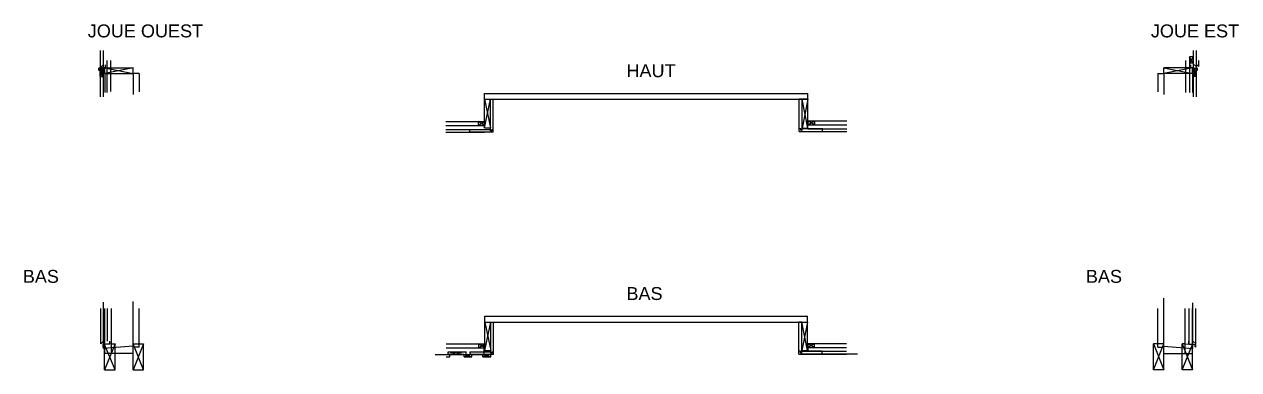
# Model space of a CAD drawing. Header units: millimetres. Extents: x -648 to 20580, y -6520 to 839.
# Drawn here: x 11183 to 20580, y -5873 to -3199 of the extents above; entities that cross this region are included whole.
import ezdxf

# ---------------------------------------------------------------- set-up
doc = ezdxf.new("R2010")
doc.units = ezdxf.units.MM
doc.layers.get('0').update_dxf_attribs({"lineweight": 25, "true_color": 0xffffff})
for name, color, linetype, lineweight, true_color in [('Baie', 136, 'Continuous', 25, 0x008080), ('Bardage', 1, 'Continuous', 25, 0xff0000), ('Bardage ... Haut', 1, 'Continuous', 25, 0xff0000), ('FibreDeBois', 30, 'Continuous', 25, 0xff7f00), ('LarmierBasDeMur', 178, 'Continuous', 25, 0x000000), ('LisseBasse', 16, 'Continuous', 25, 0x800000), ('Montant Précadre', 16, 'Continuous', 25, 0x800000), ('Option Bois Brule', 1, 'Continuous', 25, 0xff0000), ('Option Bois Brule ... OptionRecalepinage', 1, 'Continuous', 25, 0xff0000), ('Option Bois Brule ... OptionRecalepinage ... Larmier', 178, 'Continuous', 25, 0x000000), ('Tasseaux', 16, 'Continuous', 25, 0x800000)]:
    doc.layers.add(name, color=color, linetype=linetype, lineweight=lineweight, true_color=true_color)
doc.styles.add('textstyle15', font='')
doc.styles.add('textstyle16', font='')
doc.styles.add('textstyle17', font='')
doc.styles.add('textstyle18', font='')
doc.styles.add('textstyle19', font='')
doc.styles.add('textstyle20', font='')
doc.styles.get('textstyle15').set_extended_font_data('Liberation Sans')
doc.styles.get('textstyle16').set_extended_font_data('Liberation Sans')
doc.styles.get('textstyle17').set_extended_font_data('Liberation Sans')
doc.styles.get('textstyle18').set_extended_font_data('Liberation Sans')
doc.styles.get('textstyle19').set_extended_font_data('Liberation Sans')
doc.styles.get('textstyle20').set_extended_font_data('Liberation Sans')

# ---------------------------------------------------------------- blocks, each defined once
blk = doc.blocks.new('LarmierHautBaie1_VueCoupe')
at = {"layer": 'Option Bois Brule ... OptionRecalepinage ... Larmier'}
for p, q in [((0, 0), (0, 21.4)), ((1.5, 21.4), (0, 21.4)), ((0, 0), (51.8, -4.5)), ((1.5, 1.4), (1.5, 21.4)), ((1.5, 1.4), (53.3, -3.2)), ((46.2, -16.1), (47.3, -15)), ((46.2, -16.1), (53.3, -23.2)), ((47.3, -15), (51.8, -19.5)), ((51.8, -19.5), (51.8, -4.5)), ((53.3, -23.2), (53.3, -3.2))]:
    blk.add_line(p, q, dxfattribs=at)

msp = doc.modelspace()

# ---------------------------------------------------------------- linework, layer by layer
for p in [(10091.87, 0), (10191.87, 0)]:
    msp.add_xline(p, (0, 1))
at = {"layer": 'Baie'}
for p, q in [((12070.9, -3580.63), (12025.9, -3580.63)), ((12025.9, -3580.63), (12025.9, -3726.63)), ((12070.9, -3580.63), (12070.9, -3720.54)), ((19955, -3580.63), (20000, -3580.63)), ((19955, -3580.63), (19955, -3720.54)), ((20000, -3580.63), (20000, -3726.63)), ((14744.37, -3734), (17246.37, -3734)), ((14744.37, -3779), (14744.37, -3734)), ((17246.37, -3779), (17246.37, -3734)), ((14744.37, -3779), (17246.37, -3779)), ((12025.9, -5697.63), (12025.9, -5397.63)), ((12070.9, -5697.63), (12070.9, -5397.63)), ((19955, -5697.63), (19955, -5397.63)), ((20000, -5697.63), (20000, -5397.63)), ((14746.87, -5459.05), (17243.87, -5459.05)), ((14746.87, -5504.05), (14746.87, -5459.05)), ((14746.87, -5504.05), (17243.87, -5504.05)), ((17243.87, -5504.05), (17243.87, -5459.05)), ((12070.9, -5697.63), (12025.9, -5697.63)), ((19955, -5697.63), (20000, -5697.63))]:
    msp.add_line(p, q, dxfattribs=at)
at = {"layer": 'Bardage'}
for p, q in [((20250, -3470), (20250, -3525.63)), ((11770.9, -3480), (11770.9, -3535.63)), ((11770.9, -3535.63), (11792.9, -3513.63)), ((20228, -3503.63), (20250, -3525.63)), ((20250, -3507.63), (20268, -3525.63)), ((14444.37, -4012), (14744.37, -4012)), ((14444.37, -4034), (14744.37, -4034)), ((17246.37, -4007), (17546.37, -4007)), ((17246.37, -4029), (17546.37, -4029)), ((11774.9, -5672.63), (11774.9, -5397.63)), ((20248, -5672.63), (20248, -5397.63)), ((11796.9, -5650.63), (11774.9, -5672.63)), ((17243.87, -5730.05), (17543.87, -5730.05)), ((20226, -5650.63), (20248, -5672.63)), ((14446.87, -5773.05), (14476.87, -5773.05)), ((14461.87, -5755.05), (14461.87, -5733.05)), ((14461.87, -5733.05), (14601.87, -5733.05)), ((14461.87, -5733.05), (14601.87, -5755.05)), ((14601.87, -5733.05), (14461.87, -5755.05)), ((14461.87, -5755.05), (14601.87, -5755.05)), ((14476.87, -5773.05), (14476.87, -5755.05)), ((14586.87, -5773.05), (14586.87, -5755.05)), ((14586.87, -5755.05), (14646.87, -5755.05)), ((14646.87, -5755.05), (14586.87, -5773.05)), ((14586.87, -5755.05), (14646.87, -5773.05)), ((14586.87, -5773.05), (14646.87, -5773.05)), ((14601.87, -5755.05), (14601.87, -5733.05)), ((14746.87, -5755.05), (14626.87, -5755.05)), ((14626.87, -5755.05), (14746.87, -5755.05)), ((14646.87, -5773.05), (14646.87, -5755.05)), ((17243.87, -5752.05), (17543.87, -5752.05))]:
    msp.add_line(p, q, dxfattribs=at)
at = {"layer": 'Bardage ... Haut'}
for p, q in [((14731.87, -5773.05), (14731.87, -5755.05)), ((14791.87, -5755.05), (14731.87, -5755.05)), ((14731.87, -5755.05), (14791.87, -5773.05)), ((14791.87, -5755.05), (14731.87, -5773.05)), ((14731.87, -5773.05), (14791.87, -5773.05)), ((14791.87, -5773.05), (14791.87, -5755.05))]:
    msp.add_line(p, q, dxfattribs=at)
at = {"layer": 'FibreDeBois'}
for p, q in [((11852.9, -3720), (11852.9, -3480)), ((20168, -3480), (20168, -3726.63)), ((14444.37, -3952), (14744.37, -3952)), ((17246.37, -3947), (17546.37, -3947)), ((11856.9, -5747.63), (11856.9, -5397.63)), ((20166, -5747.63), (20166, -5397.63)), ((14446.87, -5673.05), (14746.87, -5673.05)), ((17243.87, -5670.05), (17543.87, -5670.05))]:
    msp.add_line(p, q, dxfattribs=at)
at = {"layer": 'LarmierBasDeMur'}
for p, q in [((14741.87, -5756.05), (14741.87, -5685.05)), ((17198.87, -5730.05), (17248.87, -5730.05)), ((17198.87, -5751.05), (17198.87, -5730.05)), ((17248.87, -5730.05), (17248.87, -5680.05)), ((14361.87, -5756.05), (14741.87, -5756.05)), ((17628.87, -5751.05), (17198.87, -5751.05))]:
    msp.add_line(p, q, dxfattribs=at)
at = {"layer": 'LisseBasse'}
for p, q in [((11884.9, -5672.63), (11804.9, -5872.63)), ((11859.9, -5672.63), (11804.9, -5677.45)), ((11804.9, -5872.63), (11804.9, -5677.45)), ((11884.9, -5872.63), (11804.9, -5677.45)), ((11859.9, -5672.63), (11884.9, -5672.63)), ((11884.9, -5872.63), (11884.9, -5672.63)), ((12025.9, -5872.63), (12025.9, -5672.63)), ((12105.9, -5872.63), (12025.9, -5672.63)), ((12025.9, -5672.63), (12105.9, -5672.63)), ((12105.9, -5672.63), (12025.9, -5872.63)), ((12105.9, -5872.63), (12105.9, -5672.63)), ((19920, -5872.63), (19920, -5672.63)), ((19920, -5872.63), (20000, -5672.63)), ((20000, -5672.63), (19920, -5672.63)), ((19920, -5672.63), (20000, -5872.63)), ((20000, -5872.63), (20000, -5672.63)), ((20141, -5872.63), (20141, -5672.63)), ((20166, -5672.63), (20141, -5672.63)), ((20141, -5672.63), (20221, -5872.63)), ((20141, -5872.63), (20221, -5677.45)), ((20166, -5672.63), (20221, -5677.45)), ((20221, -5872.63), (20221, -5677.45)), ((11804.9, -5872.63), (11884.9, -5872.63)), ((12025.9, -5872.63), (12105.9, -5872.63)), ((20000, -5872.63), (19920, -5872.63)), ((20221, -5872.63), (20141, -5872.63))]:
    msp.add_line(p, q, dxfattribs=at)
at = {"layer": 'Montant Précadre'}
for p, q in [((11805.9, -3535.63), (12025.9, -3535.63)), ((11805.9, -3580.63), (11805.9, -3535.63)), ((11805.9, -3535.63), (12025.9, -3580.63)), ((12025.9, -3535.63), (11805.9, -3580.63)), ((12025.9, -3580.63), (12025.9, -3535.63)), ((20223, -3535.63), (20000, -3535.63)), ((20223, -3535.63), (20000, -3580.63)), ((20000, -3580.63), (20000, -3535.63)), ((20000, -3535.63), (20223, -3580.63)), ((20223, -3580.63), (20223, -3535.63)), ((11805.9, -3580.63), (12025.9, -3580.63)), ((11805.9, -3580.63), (11805.9, -3726.63)), ((12025.9, -3580.63), (12025.9, -3743.26)), ((20223, -3580.63), (20000, -3580.63)), ((20000, -3580.63), (20000, -3743.26)), ((20223, -3580.63), (20223, -3726.63)), ((14744.37, -3999), (14744.37, -3779)), ((14744.37, -3779), (14789.37, -3779)), ((14744.37, -3779), (14789.37, -3999)), ((14744.37, -3999), (14789.37, -3779)), ((14789.37, -3999), (14789.37, -3779)), ((17198.87, -3779), (17243.87, -3779)), ((17201.37, -4002), (17201.37, -3779)), ((17246.37, -3779), (17201.37, -4002)), ((17246.37, -4002), (17201.37, -3779)), ((17246.37, -3779), (17201.37, -3779)), ((17246.37, -4002), (17246.37, -3779)), ((14744.37, -3999), (14789.37, -3999)), ((17201.37, -4002), (17246.37, -4002)), ((11806.9, -5747.63), (11806.9, -5397.63)), ((12025.9, -5747.63), (12025.9, -5397.63)), ((20000, -5747.63), (20000, -5397.63)), ((20221, -5747.63), (20221, -5397.63)), ((14746.87, -5723.05), (14746.87, -5504.05)), ((14746.87, -5504.05), (14791.87, -5504.05)), ((14746.87, -5504.05), (14791.87, -5723.05)), ((14746.87, -5723.05), (14791.87, -5504.05)), ((14791.87, -5723.05), (14791.87, -5504.05)), ((17198.87, -5725.05), (17198.87, -5504.05)), ((17198.87, -5504.05), (17243.87, -5504.05)), ((17243.87, -5504.05), (17198.87, -5725.05)), ((17243.87, -5725.05), (17198.87, -5504.05)), ((17243.87, -5725.05), (17243.87, -5504.05)), ((14746.87, -5723.05), (14791.87, -5723.05)), ((17198.87, -5725.05), (17243.87, -5725.05)), ((12025.9, -5747.63), (11806.9, -5747.63)), ((20000, -5747.63), (20221, -5747.63))]:
    msp.add_line(p, q, dxfattribs=at)
at = {"layer": 'Option Bois Brule'}
msp.add_line((20268, -3480), (20268, -3525.63), dxfattribs=at)
at = {"layer": 'Option Bois Brule ... OptionRecalepinage'}
for p, q in [((11770.9, -3402.36), (11770.9, -3760.38)), ((11792.9, -3402.36), (11792.9, -3760.38)), ((20228, -3402.36), (20228, -3760.38)), ((20250, -3402.36), (20250, -3760.38)), ((11770.9, -3542.63), (11788.9, -3542.63)), ((11788.9, -3542.63), (11770.9, -3602.63)), ((11770.9, -3602.63), (11770.9, -3542.63)), ((11770.9, -3542.63), (11788.9, -3602.63)), ((11788.9, -3542.63), (11788.9, -3602.63)), ((20232, -3542.63), (20232, -3602.63)), ((20250, -3542.63), (20232, -3542.63)), ((20232, -3542.63), (20250, -3602.63)), ((20250, -3542.63), (20232, -3602.63)), ((20250, -3602.63), (20250, -3542.63)), ((11770.9, -3602.63), (11788.9, -3602.63)), ((20250, -3602.63), (20232, -3602.63)), ((14789.37, -4023), (14789.37, -3779)), ((14789.37, -3779), (14811.37, -3779)), ((14811.37, -4034), (14811.37, -3779)), ((17201.37, -3779), (17179.37, -3779)), ((17179.37, -4029), (17179.37, -3779)), ((17201.37, -4018), (17201.37, -3779)), ((14631.37, -4034), (14631.37, -4012)), ((14631.37, -4012), (14789.37, -4012)), ((14811.37, -4034), (14631.37, -4034)), ((14800.37, -4023), (14789.37, -4023)), ((14800.37, -4023), (14800.37, -4012)), ((14800.37, -4012), (14811.37, -4012)), ((14811.37, -4034), (14811.37, -4012)), ((17179.37, -4029), (17179.37, -4007)), ((17190.37, -4007), (17179.37, -4007)), ((17179.37, -4029), (17359.37, -4029)), ((17190.37, -4018), (17190.37, -4007)), ((17190.37, -4018), (17201.37, -4018)), ((17359.37, -4007), (17201.37, -4007)), ((17359.37, -4029), (17359.37, -4007)), ((11796.9, -5709.13), (11796.9, -5349.42)), ((12025.9, -5689.1), (12025.9, -5343.39)), ((20000, -5689.1), (20000, -5319.5)), ((20226, -5708.87), (20226, -5356)), ((14791.87, -5504.05), (14813.87, -5504.05)), ((14791.87, -5744.05), (14791.87, -5504.05)), ((14813.87, -5755.05), (14813.87, -5504.05)), ((17198.87, -5504.05), (17176.87, -5504.05)), ((17176.87, -5752.05), (17176.87, -5504.05)), ((17198.87, -5741.05), (17198.87, -5504.05)), ((12025.9, -5689.1), (11796.9, -5709.13)), ((17176.87, -5752.05), (17176.87, -5730.05)), ((17187.87, -5730.05), (17176.87, -5730.05)), ((17187.87, -5741.05), (17187.87, -5730.05)), ((17356.87, -5730.05), (17198.87, -5730.05)), ((17356.87, -5752.05), (17356.87, -5730.05)), ((20000, -5689.1), (20226, -5708.87)), ((14633.87, -5755.05), (14633.87, -5733.05)), ((14633.87, -5733.05), (14791.87, -5733.05)), ((14813.87, -5755.05), (14633.87, -5755.05)), ((14802.87, -5744.05), (14791.87, -5744.05)), ((14802.87, -5744.05), (14802.87, -5733.05)), ((14802.87, -5733.05), (14813.87, -5733.05)), ((14813.87, -5755.05), (14813.87, -5733.05)), ((17176.87, -5752.05), (17356.87, -5752.05)), ((17187.87, -5741.05), (17198.87, -5741.05))]:
    msp.add_line(p, q, dxfattribs=at)
at = {"layer": 'Tasseaux'}
for p, q in [((20198, -3450.27), (20198, -3726.63)), ((20228, -3450.27), (20198, -3450.27)), ((20228, -3500.27), (20198, -3450.27)), ((20228, -3450.27), (20198, -3500.27)), ((20228, -3450.27), (20228, -3500.27)), ((11792.9, -3480), (11792.9, -3726.63)), ((11822.9, -3480), (11822.9, -3726.63)), ((20228, -3500.27), (20198, -3500.27)), ((14444.37, -3982), (14744.37, -3982)), ((14694.37, -3952), (14744.37, -3952)), ((14694.37, -3952), (14694.37, -3982)), ((14744.37, -3982), (14694.37, -3952)), ((14694.37, -3982), (14744.37, -3952)), ((14744.37, -3954), (14744.37, -3984)), ((17246.37, -3947), (17296.37, -3947)), ((17296.37, -3977), (17246.37, -3947)), ((17246.37, -3947), (17246.37, -3977)), ((17246.37, -3977), (17296.37, -3947)), ((17246.37, -3977), (17546.37, -3977)), ((17296.37, -3947), (17296.37, -3977)), ((11796.9, -5650.63), (11796.9, -5397.63)), ((11826.9, -5650.63), (11826.9, -5397.63)), ((20196, -5650.63), (20196, -5397.63)), ((20226, -5650.63), (20226, -5397.63)), ((14446.87, -5703.05), (14746.87, -5703.05)), ((14696.87, -5673.05), (14746.87, -5673.05)), ((14696.87, -5673.05), (14696.87, -5703.05)), ((14746.87, -5703.05), (14696.87, -5673.05)), ((14696.87, -5703.05), (14746.87, -5673.05)), ((14746.87, -5673.05), (14746.87, -5703.05)), ((17243.87, -5670.05), (17293.87, -5670.05)), ((17293.87, -5700.05), (17243.87, -5670.05)), ((17243.87, -5670.05), (17243.87, -5700.05)), ((17243.87, -5700.05), (17293.87, -5670.05)), ((17243.87, -5700.05), (17543.87, -5700.05)), ((17293.87, -5670.05), (17293.87, -5700.05))]:
    msp.add_line(p, q, dxfattribs=at)

# ---------------------------------------------------------------- block references
at = {"yscale": -1, "rotation": 180}
msp.add_blockref('LarmierHautBaie1_VueCoupe', (11845.4, -5673.9), dxfattribs=at)
msp.add_blockref('LarmierHautBaie1_VueCoupe', (20193.7, -5673.9))
at = {"layer": 'Option Bois Brule ... OptionRecalepinage ... Larmier', "yscale": -1, "rotation": 180}
msp.add_blockref('LarmierHautBaie1_VueCoupe', (11812.13, -3534.07), dxfattribs=at)
at = {"layer": 'Option Bois Brule ... OptionRecalepinage ... Larmier'}
msp.add_blockref('LarmierHautBaie1_VueCoupe', (20208.77, -3534.07), dxfattribs=at)

# ---------------------------------------------------------------- texts
at = {"char_height": 100, "attachment_point": 1}
for s, insert, style in [('JOUE OUEST', (11674.1, -3200), 'textstyle19'), ('JOUE EST', (19900, -3200), 'textstyle17'), ('HAUT', (15842.27, -3507.87), 'textstyle15'), ('BAS', (11171.51, -5100), 'textstyle20'), ('BAS', (19397.4, -5100), 'textstyle18'), ('BAS\\P', (15842.27, -5232.93), 'textstyle16')]:
    msp.add_mtext(s, dxfattribs=dict(at, insert=insert, style=style))

doc.saveas('drawing.dxf')
